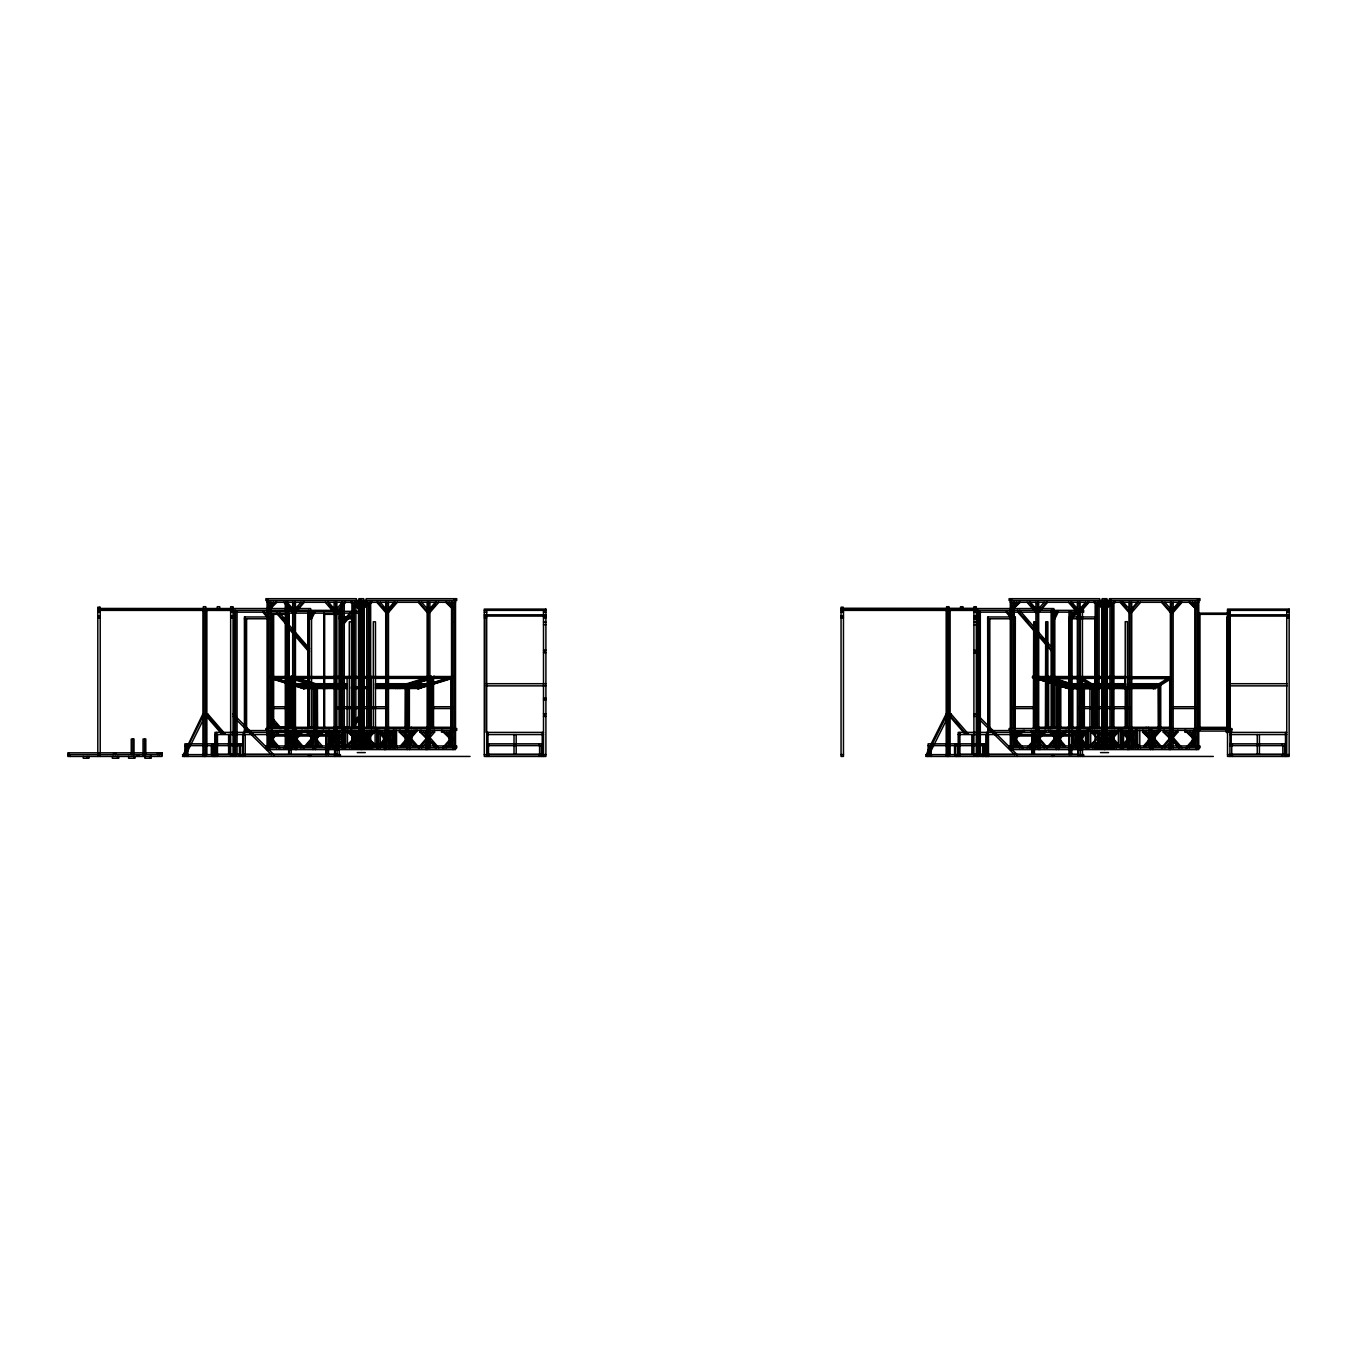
<?xml version="1.0" encoding="UTF-8"?>
<svg xmlns="http://www.w3.org/2000/svg" width="1357" height="1357" viewBox="0 0 1357 1357"><rect width="100%" height="100%" fill="white"/><g stroke="black" fill="none" stroke-linecap="round" stroke-linejoin="round"><path stroke-width="1.5" d="M271.637 678.568L271.637 728.539M843.223 608.445L843.223 607.19L841.052 607.19L841.052 610.26L976.311 610.311L976.311 606.715L973.902 606.715L973.902 608.513M975.7 610.328L975.7 608.513M1033.389 728.539L1033.695 621.811L1035.849 621.811L1035.849 676.855M1034.475 727.284L1034.492 677.906L1035.561 678.059L1035.578 727.284M1034.475 728.539L1034.78 621.811M1045.416 728.539L1045.721 621.811L1047.875 621.811L1047.875 676.855M1046.79 676.855L1046.79 621.811M1056.475 727.42L1056.492 684.708L1077.594 684.912M1056.492 684.708L1057.561 685.2L1057.561 727.42L1058.036 683.707L1102.562 683.707L1102.376 684.912L1098.152 684.912M1080.359 612.16L1080.376 730.354M1092.453 727.284L1092.453 728.539L1092.453 685.556M1125.224 727.42L1125.241 678.398M1158.25 728.539L1158.064 684.352L1127.379 684.352M1160.116 728.539L1160.116 685.556L1127.379 685.556M1169.7 727.284L1169.7 678.466M1170.328 680.128L1170.328 727.284L1106.701 727.284M406.133 727.284L406.303 685.166L407.388 685.489L407.202 727.284M1125.224 685.556L1106.65 685.556L1106.837 683.707L1125.224 683.707M1106.65 685.556L1106.837 683.707M1125.224 678.364L1106.65 678.364L1106.837 676.515L1125.224 676.515M1106.65 678.364L1106.837 676.515M271.451 677.72L287.938 677.72L289.278 676.21L294.147 677.703M291.823 678.907L287.938 677.72L289.278 676.21M291.229 677.414L291.416 676.21L327.258 687.287L327.071 688.491L291.229 677.414L289.075 678.093M294.706 684.912L311.211 684.912L311.398 683.707L295.063 683.707M294.723 685.556L313.28 685.556L313.467 684.352M325.103 687.287L324.917 688.491L289.092 677.414M1089.739 683.707L1089.552 684.912L1081.292 684.912M1082.157 727.284L1082.157 688.559L1095.286 688.559L1095.523 687.287M1080.376 676.753L1097.626 687.422L1097.44 688.644L1095.557 688.644L1095.744 687.422L1080.223 677.822M1106.65 688.491L1106.837 686.642L1125.224 686.642L1125.038 688.491L1106.65 688.491L1106.65 677.72L1125.224 677.72M303.764 688.678L305.138 687.456L303.764 688.678L295.555 686.15M1070.147 687.456L1034.339 676.38L1034.051 677.601L1069.859 688.678L1070.147 687.456L1068.773 688.678L1032.982 677.601L1033.254 676.38L1034.763 676.515M1037.376 678.296L1037.647 677.075L1047.519 677.075L1047.231 678.296M1082.699 687.287L1047.858 676.515L1047.587 677.737L1065.008 683.114M1090.655 687.287L1068.519 687.287L1068.23 688.508L1032.304 677.414L1032.677 676.21L1038.648 678.042M1068.875 686.727L1068.587 687.948L1078.442 687.948M1069.316 688.508L1069.604 687.287L1069.231 688.491L1077.254 688.491M271.163 678.602L271.824 677.143L288.159 677.143M301.067 687.863L301.441 686.642M303.137 688.491L303.51 687.287M303.595 688.644L303.968 687.422L300.067 686.235M1033.305 677.72L1033.678 676.515M1035.187 677.957L1035.561 676.753M1047.485 677.72L1047.858 676.515M1049.555 678.364L1049.928 677.143L1102.562 677.143L1102.376 678.364L1055.899 678.364M1056.577 684.912L1056.95 683.707M1059.02 684.352L1058.647 728.539M1059.715 685.556L1060.088 684.352L1102.562 684.352L1102.376 685.556L1059.715 685.556L1059.664 730.354M1066.076 687.863L1066.449 686.642M1068.519 687.287L1068.146 688.491L1078.561 688.559M1070.758 684.912L1071.131 683.707M470.065 756.443L182.5 756.443L202.939 713.833L205.026 713.833M183.823 754.628L202.939 716.377L205.026 716.377M186.808 752.813L204.11 718.192M309.464 616.417L311.584 612.16M312.873 612.16L309.464 618.962L311.55 618.962L314.943 612.16M313.671 612.16L311.55 616.417L311.55 727.403M1213.311 756.443L925.745 756.443L928.561 749.064M931.343 743.5L946.185 713.833M927.052 754.628L946.185 716.377M930.054 752.813L946.44 720.024M1052.71 616.417L1054.83 612.16L1054.796 727.403M1056.102 612.16L1052.71 618.962L1054.796 618.962L1058.189 612.16M1054.796 616.417L1056.916 612.16M269.822 606.562L273.503 602.304M271.027 606.562L273.486 603.729M275.725 602.304L269.822 609.106L276.93 602.304M294.248 610.005L300.932 602.304M295.453 610.005L298.133 606.918M303.137 602.304L294.248 612.55L295.453 612.55L304.341 602.304M335.671 610.005L342.337 602.304M344.542 602.304L335.671 612.55L336.875 612.55L345.747 602.304M344.407 619.284L349.75 613.127M344.271 620.827L350.954 613.127M344.339 621.913L349.411 616.061M344.271 623.372L351.887 614.585M366.543 602.304L362.862 606.562L367.747 602.304M364.032 607.749L367.577 603.661M369.952 602.304L362.862 609.106M272.231 736.41L275.912 732.152M278.117 732.152L272.231 738.954L279.321 732.152M387.288 610.005L393.954 602.304M388.492 610.005L395.158 602.304M394.887 603.763L387.288 612.55L388.492 612.55L397.364 602.304M283.817 747.775L292.688 737.529M286.293 746.316L293.892 737.529L286.853 737.529M295.453 736.41L299.134 732.152M286.022 747.775L292.688 740.091M296.657 736.41L299.117 733.577M287.226 747.775L293.892 740.091M295.453 738.954L301.356 732.152L301.356 730.354M296.657 738.954L302.543 732.152L302.543 730.354M304.918 745.977L310.804 739.175L313.213 739.175L307.327 745.977M306.122 745.977L312.008 739.175M316.334 734.595L318.793 731.762M316.164 736.41L319.845 732.152M308.327 745.977L310.787 743.144M317.368 736.41L319.828 733.577M309.532 745.977L313.213 741.736L312.008 741.736M323.254 730.354L323.254 732.152L316.164 738.954L322.05 732.152L322.05 730.354M430.033 608.462L435.36 602.304M429.898 610.005L436.564 602.304M431.238 609.632L435.037 605.239M429.898 612.55L438.769 602.304M325.222 747.775L334.11 737.529M327.699 746.316L331.498 741.923M336.875 736.41L340.556 732.152M327.444 747.775L334.11 740.091M328.648 747.775L333.975 741.617M354.72 720.889L358.536 716.496M354.669 722.348L358.469 717.955M354.533 723.654L357.196 720.584M354.398 725.198L358.401 720.584M346.018 745.977L353.125 739.175L347.222 745.977M348.427 745.977L353.142 740.532M350.632 745.977L353.091 743.144M349.648 747.775L358.536 737.529M352.125 746.316L355.924 741.923M351.87 747.775L358.536 740.091M353.074 747.775L358.401 741.617M362.862 736.41L366.543 732.152M364.066 736.41L367.747 732.152M364.032 737.597L366.39 734.866M364.066 738.954L369.952 732.152M369.494 733.187L371.954 730.354M369.443 735.782L374.159 730.354M375.363 730.354L369.477 737.156L376.567 730.354M387.305 734.985L389.764 732.152M376.839 747.775L385.727 737.529L386.932 737.529L378.043 747.775M387.288 736.41L390.969 732.152M387.254 737.597L390.799 733.509M381.724 744.705L385.727 740.091M387.288 738.954L393.174 732.152L393.174 730.354M380.248 747.775L386.932 740.091M408.016 734.985L410.476 732.152M407.982 736.41L411.68 732.152M400.366 745.977L406.252 739.175M409.152 736.24L412.681 732.152M401.57 745.977L406.286 740.532M415.276 730.354L409.373 737.156L411.782 737.156L417.668 730.354M407.982 738.954L413.885 732.152L413.885 730.354M402.571 745.977L406.252 741.736M410.577 737.156L416.463 730.354M403.775 745.977L406.235 743.144M418.261 747.775L427.133 737.529L428.337 737.529L419.466 747.775M429.932 734.985L432.374 732.152M429.881 737.597L434.579 732.152L434.579 730.354M421.671 747.775L428.337 740.091M442.687 747.775L451.559 737.529L452.763 737.529L443.892 747.775M446.097 747.775L452.763 740.091M1013.068 606.562L1016.749 602.304M1014.273 606.562L1016.732 603.729M1018.971 602.304L1013.068 609.106L1020.159 602.304M1037.494 610.005L1044.161 602.304M1046.383 602.304L1037.494 612.55L1038.699 612.55L1047.57 602.304M1071.809 614.992L1074.269 612.16M1071.776 616.417L1075.456 612.16M1072.929 616.248L1076.474 612.16M1078.917 610.005L1085.583 602.304M1071.776 618.962L1077.679 612.16M1080.121 610.005L1085.447 603.848M1087.788 602.304L1078.917 612.55L1080.121 612.55L1088.993 602.304M1106.108 606.562L1109.789 602.304M1107.312 606.562L1110.993 602.304M1113.198 602.304L1106.108 609.106M1015.477 736.41L1019.158 732.152M1021.363 732.152L1015.477 738.954L1022.567 732.152M1130.534 610.005L1137.2 602.304M1131.738 610.005L1138.404 602.304M1133.061 609.632L1130.534 612.55L1131.738 612.55L1140.609 602.304M1027.062 747.775L1035.934 737.529M1029.539 746.316L1035.866 738.988M1042.38 732.152L1038.699 736.41L1039.903 736.41M1029.268 747.775L1035.934 740.091M1030.472 747.775L1035.798 741.617M1045.789 730.354L1045.789 732.152L1038.699 738.954L1044.585 732.152L1044.585 730.354M1048.164 745.977L1054.05 739.175L1056.458 739.175L1050.572 745.977M1049.368 745.977L1055.254 739.175M1059.41 736.41L1063.091 732.152M1060.614 736.41L1063.057 733.577M1052.778 745.977L1056.458 741.736L1055.254 741.736M1173.279 608.462L1178.605 602.304M1066.5 730.354L1066.5 732.152L1059.41 738.954L1065.296 732.152L1065.296 730.354M1173.143 610.005L1179.81 602.304M1173.211 611.091L1180.811 602.304M1173.143 612.55L1182.015 602.304M1068.468 747.775L1077.356 737.529L1078.561 737.529L1074.744 741.923M1080.121 736.41L1083.802 732.152M1070.69 747.775L1077.356 740.091M1081.308 736.41L1083.768 733.577M1071.877 747.775L1078.561 740.091M1080.121 738.954L1086.007 732.152L1086.007 730.354M1081.308 738.954L1087.211 732.152L1087.211 730.354M1089.264 745.977L1096.371 739.175L1090.468 745.977M1091.673 745.977L1095.201 741.906M1093.878 745.977L1096.337 743.144M1092.894 747.775L1101.782 737.529L1102.97 737.529L1099.17 741.923M1095.099 747.775L1101.782 740.091M1096.303 747.775L1102.97 740.091M1106.108 736.41L1109.789 732.152M1107.312 736.41L1110.993 732.152M1107.312 738.954L1113.198 732.152M1111.519 734.595L1113.978 731.762M1117.405 730.354L1111.519 737.156L1113.927 737.156L1119.813 730.354M1112.723 737.156L1118.609 730.354M1130.551 734.985L1133.01 732.152M1120.085 747.775L1128.973 737.529L1130.16 737.529L1121.289 747.775M1130.534 736.41L1134.215 732.152M1122.29 747.775L1124.97 744.705M1130.534 738.954L1136.42 732.152L1136.42 730.354M1130.16 740.091L1123.494 747.775L1123.579 732.152M1153.704 732.152L1150.024 736.41L1154.909 732.152M1143.612 745.977L1148.327 740.532M1154.739 733.509L1150.024 738.954L1151.228 738.954L1158.505 730.354M1144.816 745.977L1148.344 741.906M1145.817 745.977L1148.276 743.144M1153.823 737.156L1159.709 730.354M1160.913 730.354L1155.028 737.156L1152.619 737.156M1161.507 747.775L1170.379 737.529L1171.583 737.529L1162.712 747.775M1173.16 734.985L1175.62 732.152M1173.093 736.24L1176.621 732.152M1173.127 737.597L1177.825 732.152L1177.825 730.354M1164.917 747.775L1171.583 740.091M1185.933 747.775L1194.805 737.529L1196.009 737.529L1187.138 747.775M1189.343 747.775L1196.009 740.091M1170.497 679.128L1155.146 688.644L1153.263 688.644L1153.077 687.422L1170.328 676.753L1125.224 676.719M1153.263 688.644L1170.48 677.822M290.161 678.432L292.315 677.737L292.315 728.539M314.315 685.896L315.401 685.556L315.401 728.539M453.221 677.72L434.647 677.72L434.461 676.515L432.391 677.143L450.778 677.143L451.152 678.364L432.578 678.364L431.187 676.21L395.345 687.287L395.532 688.491L434.461 676.515L452.848 676.515M405.217 684.895L423.367 679.28M375.482 687.287L399.62 687.287L399.806 688.491L434.647 677.72L397.669 688.491L397.414 686.642L375.482 686.642M428.761 685.607L417.735 688.678L417.464 687.456L427.404 684.386L415.242 684.352M431.373 683.148L453.255 676.38M422.519 686.235L417.464 687.456M432.035 683.283L445.452 679.128M448.37 678.229L453.119 676.753M417.735 688.678L427.692 685.607M431.662 684.369L453.543 677.601M432.747 684.369L451.118 678.704M409.119 684.352L409.305 685.556L427.879 684.912M432.578 678.364L434.647 677.72M291.416 676.21L290.093 677.72L290.144 728.539M355.144 601.219L359.469 601.219M363.116 601.219L367.442 601.219M1098.407 601.219L1102.732 601.219M1106.362 601.219L1110.688 601.219M267.058 602.304L455.528 602.304M1010.303 602.304L1198.774 602.304M353.176 603.034L351.09 603.034L351.09 601.219M451.559 606.562L452.763 606.562L449.082 602.304M841.052 608.445L976.311 608.513M1032.881 608.564L841.289 608.564L841.289 610.362M1037.07 608.564L1053.846 608.564L1053.897 612.16M1102.97 609.106L1095.879 602.304M291.721 610.362L97.806 610.362L97.806 756.443M295.928 610.362L334.11 610.362M484.296 610.362L545.904 610.362M1035.391 610.362L841.052 610.362L841.052 756.443L843.46 756.443L843.46 610.362M1039.174 610.362L1077.356 610.362M1227.525 610.362L1289.15 610.362M269.822 611.328L292.145 611.328M296.369 611.328L333.194 611.328M336.502 611.328L359.741 611.328M97.806 612.16L100.214 612.16M230.656 612.16L233.065 612.16M234.303 612.16L266.973 612.16M484.296 612.16L486.688 612.16M543.495 612.16L545.904 612.16M841.052 612.16L843.46 612.16M973.902 612.16L976.311 612.16M977.549 612.16L1083.649 612.16L1083.649 610.362L1082.445 610.362L1082.445 687.592M1227.525 612.16L1229.934 612.16M1286.741 612.16L1289.15 612.16M269.822 613.127L351.293 613.127M354.313 613.127L359.741 613.127M1198.706 613.127L1230.036 613.127L1230.036 728.539M271.485 614.331L285.174 614.331M287.141 614.331L288.702 614.331M324.035 614.331L341.252 614.331M1198.774 614.331L1230.036 614.331M484.296 614.806L545.904 614.806M1227.525 614.806L1289.15 614.806M97.806 616.078L100.214 616.078M230.656 616.078L233.065 616.078M484.296 616.078L545.904 616.078M841.052 616.078L843.46 616.078M973.902 616.078L976.311 616.078M1227.525 616.078L1289.15 616.078M973.902 616.417L976.311 616.417M272.095 616.977L244.413 616.977L244.447 734.561M339.25 616.977L351.751 616.977M1096.473 616.977L1069.401 616.977L1069.401 732.39M1227.525 617.571L1229.934 617.571M97.806 617.876L100.214 617.876M230.656 617.876L233.065 617.876M484.296 617.876L486.688 617.876M543.495 617.876L545.904 617.876M841.052 617.876L843.46 617.876M973.902 617.876L976.311 617.876M1227.525 617.876L1229.934 617.876M1286.741 617.876L1289.15 617.876M244.413 618.775L272.095 618.775M339.25 618.775L352.26 618.775M987.659 618.775L1015.341 618.775M1069.401 618.775L1096.473 618.775M1226.932 618.809L1228.136 618.809M973.902 618.962L976.311 618.962M452.831 621.811L451.745 621.811L451.745 676.855L452.831 676.855M543.495 622.117L545.904 622.117M973.902 622.117L976.311 622.117M1227.525 622.117L1229.934 622.117M543.495 624.678L545.904 624.678M973.902 624.678L976.311 624.678M1227.525 624.678L1229.934 624.678M543.495 650.156L545.904 650.156L543.495 652.717L545.904 652.717M973.902 650.427L976.311 650.427L973.902 652.971L976.311 652.971M1227.525 655.838L1229.934 655.838L1227.525 658.382L1229.934 658.382M269.755 676.515L288.125 676.515M359.317 676.515L292.417 676.515L292.23 677.72L359.317 677.737M363.269 676.515L428.083 676.515M1037.817 676.515L1102.562 676.515M1037.596 676.753L1078.493 676.753M294.486 677.143L347.104 677.143M351.446 677.075L359.317 677.075M363.269 677.075L371.156 677.075M375.482 677.143L428.117 677.143M1106.837 677.143L1125.224 677.143M1077.441 677.397L1037.63 677.397L1037.257 678.602L1077.237 678.602M1127.379 677.397L1169.293 677.397M363.269 677.737L428.252 677.72M1032.982 677.601L1034.475 677.737M1037.528 677.737L1102.376 677.72L1102.562 676.21L1102.562 687.287L1098.593 687.287M1037.24 677.957L1078.306 677.957M1127.379 677.957L1168.462 677.957M351.446 678.296L359.317 678.296M363.269 678.296L371.156 678.296M1043.279 678.296L1048.673 678.076L1048.673 728.539M271.451 678.364L290.025 678.364L287.938 677.72M294.299 678.364L347.104 678.364M375.482 678.364L428.303 678.364M1127.379 678.602L1169.48 678.602M347.104 683.707L315.689 683.707L315.502 684.912L347.104 684.912M375.482 683.707L406.913 683.707L407.1 684.912L375.482 684.912M411.188 683.707L427.523 683.707M486.349 683.707L545.904 683.707M1127.379 683.707L1159.099 683.707L1159.285 684.912M1229.578 683.707L1287.098 683.707M305.308 684.352L295.097 684.352L305.138 687.456M347.104 684.352L317.742 684.352L317.555 685.556L347.104 685.556M375.482 684.352L404.844 684.352L405.031 685.556L375.482 685.556M1106.837 684.352L1125.224 684.352M1106.65 684.912L1125.224 684.912M1127.379 684.912L1155.299 684.912M409.305 685.556L427.879 685.556M486.349 685.862L545.904 685.862M1229.578 685.862L1287.098 685.862M318.861 686.642L302.526 686.642L302.34 687.863L320.71 687.863M347.104 686.642L325.188 686.642L325.002 687.863L347.104 687.863M351.446 686.727L359.317 686.727M363.269 686.727L371.156 686.727M401.689 686.642L405.777 686.642M409.865 686.642L420.076 686.642L420.263 687.863L410.051 687.863M1098.576 686.642L1102.562 686.642L1102.376 688.491L1098.373 688.491M1127.379 686.642L1154.332 686.642L1154.519 687.863L1127.379 687.863M314.807 687.287L304.596 687.287L304.409 688.491L347.104 688.491M347.104 687.287L322.966 687.287L322.779 688.491L295.69 680.111M351.446 687.287L359.317 687.287M363.269 687.287L371.156 687.287M409.831 687.287L418.007 687.287L418.193 688.491L410.018 688.491M1106.837 687.287L1125.224 687.287M1127.379 687.287L1153.314 687.287L1153.501 688.491L1127.379 688.491M1095.744 687.422L1097.626 687.422M1125.224 687.456L1127.379 687.456M1153.077 687.422L1154.96 687.422L1155.146 688.644M375.482 687.863L397.601 687.863M401.876 687.863L405.964 687.863M1077.594 687.863L1067.162 687.863L1067.535 686.642L1094.488 686.642L1094.302 687.863L1081.766 687.863M1098.356 687.863L1102.376 687.863M1106.65 687.863L1125.038 688.491M351.446 687.948L359.317 687.948M363.269 687.948L371.156 687.948M375.482 688.491L405.93 688.491M1081.275 688.491L1095.336 688.491M351.446 688.559L359.317 688.559M363.269 688.559L371.156 688.508M1127.379 688.678L1125.224 688.678L1125.224 621.676L1127.379 621.676L1127.396 727.42M543.495 698.126L545.904 698.126M543.495 699.924L545.904 699.924M269.822 706.743L293.892 706.743M335.671 706.743L359.741 706.743M362.862 706.743L386.932 706.743M428.693 706.743L452.763 706.743M1013.068 706.743L1035.934 706.743M1078.917 706.743L1102.97 706.743M1106.108 706.743L1130.16 706.743M1173.143 706.743L1196.009 706.743M269.822 708.541L293.892 708.541M335.671 708.541L359.741 708.541M362.862 708.541L386.932 708.541M428.693 708.541L452.763 708.541M1013.068 708.541L1035.934 708.541M1078.917 708.541L1102.97 708.541M1106.108 708.541L1130.16 708.541M1173.143 708.541L1196.009 708.541M225.33 734.239L207.655 713.833L206.451 713.833L206.451 716.377L221.649 733.916M545.904 713.833L543.495 713.833L545.904 716.377L543.495 716.377M964.878 733.916L949.696 716.377L949.696 713.833L950.901 713.833L968.576 734.239M973.902 713.833L976.311 713.833L1017.105 754.628L1017.19 756.443M1229.934 713.782L1227.525 713.782L1229.934 716.343L1227.525 716.343M206.451 716.377L207.655 716.377L222.836 733.916M949.696 716.377L950.901 716.377L966.082 733.916M973.902 716.377L976.311 716.377L1014.561 754.628M269.822 726.741L286.497 726.741M343.067 726.741L348.868 726.741M353.94 726.741L359.741 726.741M271.485 727.335L359.317 727.284M363.269 727.284L451.101 727.284M1033.389 727.284L1095.286 727.284M1098.152 727.284L1102.376 727.284M1198.774 727.335L1230.036 727.335M295.47 728.539L456.732 728.539L456.732 730.354L244.413 730.592M1078.493 728.539L1009.099 728.539L1009.099 730.354M1080.376 728.539L1231.834 728.539L1231.834 731.067L1198.774 731.067M1198.774 729.269L1231.834 729.269M987.659 730.592L1170.209 730.354L1170.124 728.539M1172.194 730.354L1199.978 730.354L1199.978 728.539M1226.932 730.609L1228.136 730.609M279.881 731.067L286.191 731.067M301.525 731.067L308.226 731.067M321.473 731.067L330.684 731.067M302.543 732.152L288.006 732.152L293.892 738.954M323.254 732.152L308.718 732.152L308.718 730.354M329.412 730.354L329.412 732.152L345.017 732.152M359.554 732.152L350.886 732.152L350.886 730.354M362.506 732.152L371.716 732.152L371.716 730.354M377.568 732.152L393.174 732.152M399.331 730.354L399.331 732.152L413.885 732.152M420.042 730.354L420.042 732.152L434.579 732.152M453.119 732.152L441.5 732.152L441.5 730.354M1012.712 732.152L1024.331 732.152L1024.331 730.354M1031.252 730.354L1031.252 732.152L1045.789 732.152M1051.963 730.354L1051.963 732.152L1066.5 732.152M1072.658 730.354L1072.658 732.152L1088.263 732.152M1103.343 732.152L1094.132 732.152L1094.132 730.354M1106.04 732.152L1114.945 732.152L1114.945 730.354M1120.814 732.152L1136.42 732.152M1142.577 730.354L1142.577 732.152L1157.131 732.152L1157.131 730.354M1163.288 730.354L1163.288 732.152L1177.825 732.152M267.923 732.39L214.949 732.39L214.949 744.501M277.744 732.39L290.245 732.39M296.488 732.39L308.972 732.39M321.456 732.39L332.397 732.39M343.423 732.39L349.665 732.39M486.688 732.39L543.495 732.39M1033.474 732.39L958.195 732.39L958.195 744.501M1039.716 732.39L1051.573 732.39M1064.702 732.39L1075.1 732.39M1229.934 732.39L1286.741 732.39M214.949 734.561L268.788 734.561M277.744 734.561L290.245 734.561M296.488 734.561L308.972 734.561M321.456 734.561L331.854 734.561M486.688 734.561L543.495 734.561M958.195 734.561L1033.474 734.561M1039.716 734.561L1050.131 734.561M1064.702 734.561L1075.1 734.561M1229.934 734.561L1286.741 734.561M275.471 734.765L291.908 734.765M296.03 734.765L310.414 734.765M320.693 734.765L326.85 734.765M1016.647 734.765L1035.154 734.765M1038.19 734.765L1051.607 734.765M1063.939 734.765L1070.096 734.765M274.385 736.02L292.891 736.02M296.996 736.02L310.414 736.02M318.641 736.02L326.85 736.02M1017.631 736.02L1036.12 736.02M1041.328 736.02L1054.626 736.02M1061.869 736.02L1070.096 736.02M405.234 736.41L406.421 736.41L402.741 732.152M1192.396 736.41L1193.6 736.41L1189.919 732.152M313.213 737.156L310.804 737.156L304.918 730.354M337.622 737.529L342.71 737.529M286.853 739.328L291.942 739.328M337.622 739.328L342.71 739.328M1153.823 741.736L1152.619 741.736L1156.3 745.977M486.688 743.823L541.392 743.823L541.392 756.443M1229.934 743.823L1284.638 743.823L1284.638 756.443M357.264 744.772L359.283 744.772M363.303 744.772L365.321 744.772M1100.51 744.772L1102.529 744.772M1106.549 744.772L1108.567 744.772M184.874 745.621L242.411 745.621M486.688 745.621L541.392 745.621M928.12 745.621L985.657 745.621M1229.934 745.621L1284.638 745.621M333.754 745.977L265.87 745.977L265.87 747.775L456.732 747.775L456.732 745.977L337.537 745.977M1130.381 745.977L1199.978 745.977L1199.978 747.775L1009.099 747.775L1009.099 745.977L1127.921 745.977L1127.904 738.072M351.853 748.504L370.732 748.504M1095.099 748.504L1113.978 748.504M357.264 752.592L365.321 752.592M1100.51 752.592L1108.567 752.592M215.576 754.271L239.646 754.271M244.599 754.271L336.485 754.271M487.96 754.271L542.24 754.271M958.822 754.271L987.065 754.271M987.845 754.271L1078.493 754.271M1231.206 754.271L1285.486 754.271M67.85 754.628L162.077 754.628M182.5 754.628L340.403 754.628L340.403 756.443M484.296 754.628L541.392 754.628M543.495 754.628L545.904 754.628M841.052 754.628L843.46 754.628M925.745 754.628L1083.649 754.628L1083.649 756.443M1227.525 754.628L1284.638 754.628M1286.741 754.628L1289.15 754.628M1057.561 685.2L1058.647 685.37L1058.647 727.42M434.461 676.515L433.324 676.21L433.511 677.414M433.528 728.539L433.528 678.093L431.187 676.21M432.425 678.432L430.271 677.737L430.271 728.539M429.185 678.076L430.271 678.415M1050.657 677.703L1046.79 676.515L1046.501 677.737L1064.058 683.165M1054.525 678.907L1077.746 686.099M1045.704 676.515L1078.611 686.693M1067.789 684.318L1073.591 686.116M1045.416 677.737L1078.594 687.999M1043.584 678.907L1070.673 687.287M1041.413 678.907L1061.106 684.997M1064.533 686.065L1069.062 687.456M1039.462 678.941L1057.018 684.369M1062.87 686.184L1070.673 688.593M299.948 679.501L317.368 684.895M295.877 678.907L301.678 680.705M309.43 683.097L315.231 684.895M311.211 684.912L313.28 685.556M271.315 676.99L289.228 682.537M270.247 676.99L274.216 678.229M277.133 679.128L290.551 683.283M271.044 678.212L288.939 683.758M294.91 685.607L304.85 688.678M269.958 678.212L289.838 684.369M406.286 685.828L405.217 685.506L405.031 728.539M1057.561 684.878L1058.647 685.37M1034.492 677.906L1035.578 678.398M1080.376 678.076L1097.44 688.644M1080.206 679.128L1095.557 688.644M233.065 713.833L273.877 754.628L273.944 756.443M233.065 716.377L271.315 754.628M1192.328 602.304L1196.009 606.562M1192.345 603.729L1194.805 606.562M1190.123 602.304L1196.009 609.106L1188.919 602.304M1164.917 602.304L1171.583 610.005M1162.712 602.304L1171.583 612.55L1170.379 612.55L1161.507 602.304M1123.494 602.304L1130.16 610.005M1122.29 602.304L1126.293 606.918M1121.289 602.304L1130.16 612.55L1128.973 612.55L1120.085 602.304M1099.289 602.304L1102.97 606.562M1098.101 602.304L1101.782 606.562M1187.714 732.152L1193.6 738.954L1186.51 732.152M1071.877 602.304L1078.561 610.005M1070.69 602.304L1077.356 610.005M1070.944 603.763L1078.561 612.55L1077.356 612.55L1068.468 602.304M1173.143 737.529L1182.015 747.775M1173.211 738.988L1179.555 746.316M1166.698 732.152L1170.379 736.41M1173.143 740.091L1179.81 747.775M1173.279 741.617L1178.605 747.775M1163.288 732.152L1170.379 738.954L1164.493 732.152L1164.493 730.354M1160.913 745.977L1155.028 739.175L1152.619 739.175L1158.505 745.977M1153.823 739.175L1159.709 745.977M1145.986 732.152L1149.667 736.41M1146.02 733.577L1148.463 736.41M1030.472 602.304L1035.798 608.462M1142.577 732.152L1149.667 738.954L1143.781 732.152L1143.781 730.354M1029.268 602.304L1035.934 610.005M1030.794 605.239L1035.866 611.091M1027.062 602.304L1035.934 612.55M1140.609 747.775L1131.738 737.529L1130.534 737.529L1133.061 740.464M1135.605 743.382L1138.133 746.316M1019.65 610.362L1034.848 627.901M1037.596 631.09L1052.795 648.612M1125.292 732.152L1128.973 736.41M1131.738 740.091L1138.404 747.775M1023.975 616.74L1028.114 621.523M1041.922 637.451L1044.686 640.64M1125.309 733.577L1127.769 736.41M1130.534 740.091L1137.2 747.775M1017.445 610.362L1035.12 630.768M1037.834 633.906L1052.795 651.173L1051.59 651.173L1037.986 635.466M1128.973 738.954L1123.07 732.152L1123.07 730.354M1017.597 611.922L1035.272 632.328M1127.769 738.954L1121.866 732.152L1121.866 730.354M1009.472 612.16L1011.932 614.992M1007.267 612.16L1011.983 617.605M1006.063 612.16L1011.949 618.962M1119.813 745.977L1113.927 739.175L1111.519 739.175L1117.405 745.977M1112.723 739.175L1118.609 745.977M1113.944 743.144L1116.404 745.977M1111.519 741.736L1115.2 745.977M1116.183 747.775L1107.312 737.529L1106.108 737.529L1108.635 740.464M1111.179 743.382L1113.707 746.316M1107.312 740.091L1113.978 747.775M1099.289 732.152L1102.97 736.41M1106.108 740.091L1112.774 747.775M1098.101 732.152L1101.782 736.41M1095.879 732.152L1101.782 738.954M1091.673 730.354L1095.201 734.425M1090.468 730.354L1096.371 737.156L1089.264 730.354M1076.067 732.152L1078.527 734.985M1088.993 747.775L1080.121 737.529L1078.917 737.529L1087.788 747.775M1074.863 732.152L1078.561 736.41M1080.121 740.091L1086.787 747.775M1072.658 732.152L1078.561 738.954M1078.917 740.091L1085.583 747.775L1085.498 732.152M1055.373 732.152L1059.054 736.41L1054.168 732.152M1060.767 740.532L1065.466 745.977M1054.338 733.509L1059.054 738.954L1051.963 732.152M1050.572 730.354L1056.458 737.156L1054.05 737.156L1048.164 730.354M1060.733 741.906L1064.278 745.977M1060.801 743.144L1063.26 745.977M1049.368 730.354L1055.254 737.156M1047.57 747.775L1038.699 737.529L1037.494 737.529L1046.383 747.775M1033.457 732.152L1035.917 734.985M1032.456 732.152L1035.985 736.24M1031.252 732.152L1035.968 737.597M1037.494 740.091L1044.161 747.775M1023.161 747.775L1014.273 737.529L1013.068 737.529L1021.957 747.775M1013.068 740.091L1019.735 747.775M956.498 721.67L959.212 724.808M446.877 602.304L452.763 609.106L445.673 602.304M421.671 602.304L428.337 610.005M419.466 602.304L428.337 612.55L427.133 612.55L418.261 602.304M380.248 602.304L386.932 610.005M383.047 606.918L385.727 610.005M378.043 602.304L386.932 612.55L385.727 612.55L376.839 602.304M356.06 602.304L358.502 605.137M354.856 602.304L358.536 606.562M352.65 602.304L358.536 609.106M446.674 732.152L450.354 736.41M446.707 733.577L449.15 736.41M444.468 732.152L450.354 738.954L443.264 732.152M328.648 602.304L333.975 608.462M327.444 602.304L334.11 610.005M328.971 605.239L332.77 609.632M325.222 602.304L334.11 612.55M429.898 737.529L438.769 747.775M432.493 741.923L436.309 746.316M423.452 732.152L427.133 736.41M429.898 740.091L436.564 747.775M430.033 741.617L435.36 747.775M420.042 732.152L427.133 738.954L421.247 732.152L421.247 730.354M417.668 745.977L411.782 739.175L409.373 739.175L415.276 745.977M410.577 739.175L416.463 745.977M403.792 731.762L406.252 734.595M409.373 741.736L413.054 745.977M287.226 602.304L293.892 610.005M399.331 732.152L406.421 738.954L400.536 732.152L400.536 730.354M286.022 602.304L292.688 610.005M286.293 603.763L293.892 612.55L292.688 612.55L283.817 602.304M397.364 747.775L388.492 737.529L387.288 737.529L394.887 746.316M279.813 613.127L286.497 620.827L282.612 617.74M288.837 624.712L309.549 648.612L308.344 651.173L287.955 627.629M382.046 732.152L385.727 736.41M388.492 740.091L395.158 747.775M382.063 733.577L384.523 736.41M277.608 613.127L286.497 623.372L285.292 623.372L276.404 613.127M294.537 632.684L306.953 647.018M387.288 740.091L393.954 747.775M287.803 626.052L309.549 651.173M385.727 738.954L379.824 732.152L379.824 730.354M384.523 738.954L378.637 732.152L378.637 730.354L378.773 747.775M264.021 612.16L267.55 616.248M262.817 612.16L267.533 617.605M376.567 745.977L369.477 739.175L375.363 745.977M369.443 740.532L374.159 745.977M369.494 743.144L371.954 745.977M372.938 747.775L364.066 737.529L362.862 737.529L370.461 746.316M364.066 740.091L370.732 747.775M356.06 732.152L358.502 734.985M362.862 740.091L369.528 747.775M354.856 732.152L358.536 736.41M353.838 732.152L356.196 734.866M352.65 732.152L358.536 738.954M350.632 730.354L353.091 733.187M348.427 730.354L353.142 735.782M347.222 730.354L353.125 737.156L346.018 730.354M345.747 747.775L336.875 737.529L335.671 737.529L344.542 747.775M334.076 734.985L331.634 732.152L331.668 743.873M329.412 732.152L334.127 737.597M335.671 740.091L342.337 747.775M312.127 732.152L315.808 736.41M310.923 732.152L314.603 736.41M316.334 739.175L322.237 745.977M313.45 736.24L315.808 738.954L314.603 738.954L307.327 730.354M316.334 741.736L320.015 745.977M306.122 730.354L312.008 737.156M316.368 743.144L318.81 745.977M291.416 732.152L293.875 734.985M304.341 747.775L295.453 737.529L294.248 737.529L303.137 747.775M290.211 732.152L293.892 736.41M290.381 733.509L293.926 737.597M295.453 740.091L299.456 744.705M294.248 740.091L300.932 747.775M271.027 716.496L279.915 726.741M276.166 723.807L278.711 726.741M271.027 719.04L277.693 726.741M271.163 720.584L276.506 726.741M279.915 747.775L271.027 737.529L269.822 737.529L278.711 747.775M271.027 740.091L275.03 744.705M269.822 740.091L276.506 747.775M224.126 734.239L206.451 713.833L207.655 716.377L207.655 713.833M1076.067 612.16L1077.763 615.569M949.696 713.833L950.901 716.377L950.901 713.833M421.145 686.642L421.518 687.863M419.076 687.287L419.449 688.491M419.008 688.644L418.635 687.422L418.821 688.678M430.186 676.515L430.373 677.72M1059.546 685.828L1059.715 727.284M1057.374 685.166L1057.544 727.284M317.385 685.506L317.555 728.539M316.469 727.284L316.283 685.166L315.214 685.489L315.384 727.284M270.721 690.662L270.738 727.284M1286.741 610.362L1286.741 756.443M1285.486 732.39L1285.486 756.443M1282.84 745.621L1282.84 754.628M1282.229 743.823L1282.229 745.621M1282.229 754.628L1282.229 756.443M1259.415 734.561L1259.415 754.271M1257.261 734.561L1257.261 754.271M1232.343 743.823L1232.343 745.621M1232.343 754.628L1232.343 756.443M1231.732 745.621L1231.732 754.628M1231.206 732.39L1231.206 744.501M1229.934 610.362L1229.934 756.443M1228.764 614.331L1228.764 727.335M1226.932 732.424L1226.932 616.994L1228.136 616.994L1228.136 732.424L1226.27 732.424L1226.27 730.609M1199.978 614.331L1199.978 727.335M1199.351 745.977L1199.351 747.775M1198.774 598.691L1198.774 749.59L1010.303 749.59L1010.303 598.691M1197.569 598.691L1197.569 600.506M1197.569 602.304L1197.569 747.775M1196.365 747.775L1196.365 749.59M1196.009 602.304L1196.009 728.539M1196.009 730.354L1196.009 745.977M1195.161 745.977L1195.161 732.152L1184.746 732.152L1184.746 730.354M1194.805 602.304L1194.805 728.539M1194.805 730.354L1194.805 745.977M1193.956 728.539L1193.956 730.354M1193.6 732.152L1193.6 745.977M1192.396 732.152L1192.396 745.977M1185.95 730.354L1185.95 732.152M1173.143 602.304L1173.143 747.775M1171.583 602.304L1171.583 747.775M1170.379 602.304L1170.379 749.59M1169.242 727.284L1169.242 728.539M1169.174 732.152L1169.174 739.904M1169.174 743.772L1169.174 749.59M1160.744 727.284L1160.744 685.166L1158.878 685.166L1158.878 727.284M1159.319 727.284L1159.319 728.539M1155.028 736.105L1155.028 745.977M1153.823 736.105L1153.823 745.977M1152.992 745.977L1152.839 749.59M1152.619 732.152L1152.619 745.977M1151.499 728.539L1151.499 730.354M1151.228 732.152L1151.228 745.977M1151.058 738.072L1150.906 747.775M1150.448 747.775L1150.448 749.59M1149.413 728.539L1149.413 730.354M1149.667 732.152L1149.667 745.977M1148.31 727.284L1148.31 728.539M1148.463 732.152L1148.463 745.977M1146.139 727.284L1146.139 728.539M1139.795 730.354L1139.795 745.977M1137.709 730.354L1137.709 745.977M1136.81 730.354L1136.81 744.026M1135.368 730.354L1135.368 747.775M1135.215 730.354L1135.215 732.152M1133.807 734.103L1133.807 747.775M1132.603 734.103L1132.603 747.775M1131.738 602.304L1131.738 747.775M1130.16 602.304L1130.16 747.775M1128.973 602.304L1128.973 749.59M1128.702 728.539L1128.702 730.354M1128.464 727.284L1128.464 728.539M1127.769 732.152L1127.769 749.59M1126.717 732.152L1126.717 745.977M1126.31 687.473L1126.31 728.539M1125.224 727.284L1125.224 728.539M1124.139 727.284L1124.139 728.539M1122.018 730.354L1122.018 747.775M1120.814 730.354L1120.814 747.775M1120.17 730.354L1120.17 745.977M1118.372 730.354L1118.372 745.977M1114.742 601.219L1114.742 603.034L1111.519 603.034L1111.519 728.539M1113.91 603.034L1113.91 728.539M1113.927 734.595L1113.927 745.977M1113.402 732.305L1113.402 745.977M1112.706 603.034L1112.706 728.539M1112.723 736.614L1112.723 745.977M1112.503 732.305L1112.503 745.977M1111.315 734.256L1111.315 745.977M1110.637 598.691L1110.637 600.506M1110.416 734.256L1110.416 745.977M1110.247 745.977L1110.247 747.775M1109.941 605.12L1109.941 728.539M1109.958 736.614L1109.958 745.977M1109.398 601.219L1109.432 598.691L1199.978 598.691L1199.978 600.506L1009.099 600.506L1009.099 598.691L1099.645 598.691L1099.679 601.219M1109.042 745.977L1109.093 747.775M1108.601 601.219L1108.601 603.034M1107.838 745.977L1107.838 747.775M1107.312 602.304L1107.312 728.539M1107.312 730.354L1107.312 745.977M1107.024 745.977L1107.024 747.775L1106.939 740.871M1106.973 601.219L1106.939 598.691L1102.138 598.691L1102.121 601.219M1106.939 603.034L1106.939 730.354M1106.939 731.762L1106.939 735.443M1105.734 602.304L1105.734 728.539M1105.734 730.354L1105.734 745.977M1104.547 598.691L1104.547 749.59M1103.343 602.304L1103.343 728.539M1103.343 730.354L1103.343 745.977M1102.376 677.414L1102.376 728.539M1102.138 603.034L1102.138 730.354M1102.138 731.762L1102.138 735.443M1102.138 740.871L1102.071 747.775M1101.782 602.304L1101.782 728.539M1101.782 730.354L1101.782 745.977M1101.239 745.977L1101.239 747.775M1100.493 601.219L1100.493 603.034M1099.984 745.977L1099.984 747.775M1099.136 605.12L1099.136 728.539M1099.119 736.614L1099.119 745.977M1098.831 747.775L1098.661 734.256M1097.762 734.256L1097.762 745.977M1097.576 728.539L1097.576 603.034L1094.336 603.034L1094.336 601.219M1096.371 603.034L1096.371 728.539M1095.676 732.305L1095.676 745.977M1095.506 618.775L1095.506 684.182M1095.167 603.034L1095.286 728.539M1095.167 736.614L1095.167 740.362M1094.912 618.775L1094.912 684.182M1094.2 687.287L1094.2 728.539M1093.097 688.559L1093.097 727.284M1091.825 727.284L1091.825 685.166L1089.942 685.166L1089.942 727.284M1090.706 730.354L1090.706 745.977M1089.501 727.284L1089.501 728.539M1088.908 730.354L1088.908 745.977M1088.263 730.354L1088.263 747.775M1087.059 730.354L1087.059 747.775M1084.345 687.287L1084.345 728.539M1083.259 687.287L1083.259 728.539M1082.445 735.782L1082.445 756.443M1082.377 732.152L1082.377 745.977M1081.308 732.152L1081.308 749.59M1081.003 678.466L1081.003 727.284M1081.173 738.072L1081.173 745.977M1080.359 748.352L1080.359 756.443M1080.121 602.304L1080.121 749.59M1078.917 602.304L1078.917 747.775M1078.493 748.487L1078.493 756.443M1077.848 742.516L1077.848 756.443M1077.356 602.304L1077.356 747.775M1076.474 734.103L1076.474 747.775M1075.287 734.103L1075.287 747.775M1073.709 732.152L1073.709 747.775M1072.827 687.626L1072.827 728.539M1072.556 687.287L1072.556 688.559M1072.267 732.305L1072.267 742.075M1071.776 612.16L1071.742 728.539M1071.776 731.593L1071.776 742.058M1071.776 748.352L1071.776 754.628M1071.555 618.775L1071.555 684.182M1071.368 730.354L1071.368 745.977M1070.69 688.559L1070.69 727.284M1070.215 612.16L1070.215 685.489M1070.215 748.352L1070.215 754.628M1069.282 730.354L1069.282 745.977M1069.011 612.16L1069.011 754.628M1067.705 727.284L1067.705 728.539M1060.801 685.539L1060.801 727.284M1060.614 732.152L1060.614 745.977M1059.41 732.152L1059.41 745.977M1059.054 732.152L1059.054 745.977M1058.647 747.775L1058.647 749.59M1058.172 745.977L1058.172 747.775M1057.849 732.152L1058.019 745.977M1057.578 728.539L1057.578 730.354M1056.475 727.284L1056.475 728.539M1056.458 732.152L1056.458 745.977M1056.238 747.775L1056.238 749.59M1056.085 745.977L1056.085 747.775M1055.254 736.105L1055.254 745.977M1053.897 618.453L1053.897 677.279M1053.897 681.299L1053.897 727.454M1054.05 736.105L1054.05 745.977M1053.897 754.628L1053.846 756.443M1052.71 612.16L1052.71 727.403M1052.659 754.628L1052.659 756.443M1052.32 610.362L1052.32 645.898M1052.32 650.088L1052.32 727.454M1051.811 610.362L1051.811 727.403M1051.811 754.628L1051.811 756.443M1051.132 610.362L1051.132 645.898M1051.132 650.088L1051.132 727.454M1050.827 727.284L1050.827 728.539M1047.587 678.076L1047.587 727.284M1047.299 727.284L1047.299 728.539M1046.518 678.076L1046.518 727.284M1039.903 732.152L1039.903 749.59M1038.97 728.539L1038.97 730.354M1038.699 602.304L1038.699 749.59M1037.494 602.304L1037.494 747.775M1037.427 727.284L1037.427 728.539M1035.934 602.304L1035.934 747.775M1034.424 734.561L1034.424 754.271M1033.78 734.561L1033.78 754.271M1032.541 734.561L1032.541 754.271M1031.914 734.561L1031.914 744.416M1031.914 748.352L1031.914 754.271M1023.127 730.354L1023.127 732.152M1016.681 732.152L1016.681 745.977M1015.477 732.152L1015.477 745.977M1015.121 730.354L1015.341 616.977L987.659 616.977L987.845 756.443M1014.731 616.977L1014.731 728.472M1014.273 602.304L1014.273 728.539M1014.273 730.354L1014.273 745.977M1013.781 618.775L1013.781 728.472M1013.916 732.152L1013.916 745.977M1013.153 616.417L1013.153 618.962M1013.068 602.304L1013.068 728.539M1013.068 730.354L1013.068 745.977M1012.712 747.775L1012.712 749.59M1011.508 598.691L1011.508 600.506M1011.508 602.304L1011.508 747.775M1009.727 745.977L1009.727 747.775M989.83 618.775L989.83 730.592M989.219 618.775L989.219 728.472M988.269 616.977L988.269 732.39M988.473 734.561L988.473 756.443M987.065 732.39L987.065 756.443M986.607 732.39L986.607 756.443M985.962 734.561L985.962 756.443M985.657 756.443L985.657 743.823L928.12 743.823L928.12 756.443M984.758 745.621L984.758 754.628M983.588 743.823L983.588 756.443M982.672 745.621L982.672 754.628M982.383 743.823L982.383 745.621M982.383 754.628L982.383 756.443M980.314 612.16L980.314 754.628M979.109 612.16L979.109 754.628M978.736 610.362L978.736 756.443M977.549 610.362L977.549 756.443M976.311 610.362L976.311 756.443M973.902 610.362L973.902 756.443M972.935 734.561L972.935 754.271M971.849 734.561L971.849 754.271M962.961 608.513L962.961 606.698L960.552 606.698L960.552 608.513M959.925 732.39L959.925 756.443M959.212 745.621L959.212 754.628M958.822 734.561L958.822 756.443M958.313 754.628L958.313 756.443M957.431 745.621L957.431 743.823L957.55 756.443L957.431 754.628M955.464 743.823L955.464 756.443M954.565 745.621L954.565 754.628M950.121 610.362L950.121 754.628M949.018 608.496L949.018 606.698L946.609 606.698L946.609 608.496M948.95 610.362L948.95 756.443M948.56 610.362L948.56 754.628M948.272 754.628L948.272 756.443M947.746 754.628L947.746 756.443M947.39 610.362L947.39 756.443M946.185 610.362L946.185 756.443M931.394 743.823L931.394 745.621M931.394 754.628L931.394 756.443M931.106 745.621L931.106 754.628M930.19 754.628L930.19 756.443M929.019 745.621L929.019 754.628M927.832 754.628L927.832 756.443M543.495 610.362L543.495 756.443M542.24 732.39L542.24 756.443M539.594 745.621L539.594 754.628M539 743.823L539 745.621M539 754.628L539 756.443M516.186 734.561L516.186 754.271M514.015 734.561L514.015 754.271M489.097 743.823L489.097 745.621M489.097 754.628L489.097 756.443M488.503 745.621L488.503 754.628M487.96 732.39L487.96 756.443M486.688 610.362L486.688 756.443M484.89 616.994L484.89 732.424M456.105 745.977L456.105 747.775M455.528 598.691L455.528 749.59L267.058 749.59L267.058 598.691M454.324 598.691L454.324 600.506M454.324 602.304L454.324 747.775M453.119 747.775L453.119 749.59M452.763 602.304L452.763 728.539M452.763 730.354L452.763 745.977M451.915 732.152L451.915 745.977M451.559 602.304L451.559 728.539M451.559 730.354L451.559 745.977M450.965 678.398L450.965 728.539M450.711 728.539L450.711 730.354M450.354 732.152L450.354 745.977M449.15 732.152L449.15 745.977M442.704 730.354L442.704 732.152M432.442 677.737L432.442 728.539M431.356 678.076L431.356 728.539M429.898 602.304L429.898 747.775M429.728 742.075L429.728 745.977M428.337 602.304L428.337 747.775M427.133 602.304L427.133 749.59M427.031 727.284L426.878 730.354M425.928 732.152L425.928 749.59M411.527 727.284L411.527 728.539M411.782 736.105L411.782 740.057M410.577 736.105L410.577 745.977M409.746 745.977L409.593 749.59M409.356 728.539L409.373 685.556L408.287 685.217L408.287 727.284M409.373 732.152L409.373 745.977M408.253 728.539L408.253 730.354M407.982 732.152L407.982 745.977M407.812 738.072L407.66 747.775M407.202 685.556L407.202 728.539M407.202 747.775L407.202 749.59M406.167 728.539L406.167 730.354M406.252 732.152L406.421 745.977M405.234 732.152L405.234 745.977M396.549 730.354L396.549 745.977M395.65 730.354L395.65 745.977M394.48 730.354L394.48 745.977M393.564 730.354L393.564 744.026M392.122 732.152L392.122 747.775M390.562 734.103L390.562 747.775M389.357 734.103L389.357 747.775M388.492 602.304L388.492 747.775M387.542 728.539L387.542 730.354M386.932 602.304L386.932 747.775M385.727 602.304L385.727 749.59M385.456 728.539L385.456 730.354M384.676 738.072L384.676 745.977M384.523 732.152L384.523 749.59M383.471 738.072L383.471 745.977M380.333 732.152L380.333 745.824M377.568 730.354L377.568 747.775M376.941 730.354L376.941 745.977M375.482 728.539L375.482 621.811L373.311 621.811L373.328 728.539M375.126 730.354L375.126 745.977M371.496 601.219L371.496 603.034L365.355 603.034L365.355 601.219M371.156 676.515L371.156 728.539M370.665 603.034L370.665 728.539M370.682 736.614L370.682 740.362M370.156 732.305L370.156 745.977M369.477 603.034L369.477 728.539M368.273 603.034L368.273 728.539M368.273 734.595L368.273 745.977M368.069 734.256L368.069 745.977M367.17 734.256L367.17 745.977M367.001 745.977L367.001 747.775M366.712 603.034L366.712 728.539M366.712 734.748L366.712 745.977M366.153 601.219L366.186 598.691L456.732 598.691L456.732 600.506L265.87 600.506L265.87 598.691L356.416 598.691L356.433 601.219M365.813 745.977L365.847 747.775M364.609 745.977L364.609 747.775M364.066 602.304L364.066 728.539M364.066 730.354L364.066 745.977M363.778 745.977L363.778 747.775M363.727 601.219L363.693 598.691L358.893 598.691L358.859 601.219M363.693 609.31L363.693 730.354M363.693 731.762L363.693 735.443M363.693 740.871L363.693 747.775M362.506 602.304L362.506 728.539M362.506 730.354L362.506 745.977M361.301 598.691L361.301 749.59M360.097 602.304L360.097 728.539M360.097 730.354L360.097 745.977M358.893 603.034L358.893 730.354M358.893 731.762L358.893 735.443M358.893 740.871L358.893 747.775M358.536 602.304L358.536 728.539M358.536 730.354L358.536 745.977M357.994 745.977L357.994 747.775M357.23 601.219L357.23 603.034M356.789 745.977L356.738 747.775M355.89 605.12L355.89 728.539M355.89 736.614L355.89 745.977M355.585 745.977L355.585 747.775M355.415 734.256L355.415 745.977M354.516 732.305L354.516 744.026M354.33 603.034L354.33 728.539M353.346 732.305L353.346 745.977M353.125 603.034L353.125 728.539M353.125 736.614L353.125 745.977M352.43 732.305L352.43 745.977M351.921 603.034L351.921 728.539M352.091 730.354L352.091 732.152M351.921 734.595L351.921 745.977M351.667 618.775L351.667 622.999M351.446 728.539L351.429 621.811L349.275 621.811L349.275 728.539M347.46 730.354L347.46 745.977M347.104 676.515L347.104 728.539M345.662 730.354L345.662 745.977M345.017 730.354L345.017 747.775M344.271 602.304L344.271 611.328M344.271 613.127L344.271 747.775M343.813 747.775L343.813 730.354L343.966 732.152L336.875 738.954L342.761 732.152L342.761 730.354M342.71 602.304L342.71 611.328M342.71 613.127L342.71 728.845M342.252 734.103L342.252 747.775M341.506 602.304L341.506 611.328M341.506 613.127L341.506 728.845M341.506 735.155L341.506 743.568M341.252 613.127L341.252 728.539M340.658 614.331L340.658 727.335M340.403 612.16L340.403 610.362L339.199 610.362L339.199 612.16M339.691 613.127L339.691 728.539M339.199 735.782L339.199 756.443M339.097 614.331L339.097 727.335M339.131 732.152L339.131 745.977M338.08 732.152L338.08 749.59M337.927 738.072L337.927 745.977M337.13 728.539L337.13 730.354M337.113 748.352L337.113 756.443M336.875 602.304L336.875 749.59M335.671 602.304L335.671 747.775M335.4 748.419L335.247 756.443M334.619 748.487L334.619 756.443M334.11 602.304L334.11 747.775M333.245 741.923L333.245 747.775M332.041 734.103L332.041 747.775M330.48 732.152L330.48 747.775M329.022 730.354L329.022 744.026M328.547 731.593L328.547 744.162M328.547 748.352L328.547 754.628M328.123 730.354L328.123 745.977M326.969 748.352L326.969 754.628M326.155 730.592L326.155 732.39M326.036 730.354L326.036 745.977M325.782 731.593L325.782 754.628M324.645 614.331L324.645 727.335M317.368 732.152L317.368 745.977M316.418 728.539L316.418 730.354M316.164 732.152L316.164 745.977M315.401 747.775L315.401 749.59M314.926 747.775L314.603 732.152M314.298 727.284L314.298 685.217L313.23 685.556L313.23 728.539M314.349 728.539L314.349 730.354M313.213 732.152L313.213 745.977M312.992 747.775L312.992 749.59M312.856 745.977L312.856 747.775M312.008 736.105L312.008 745.977M311.075 727.284L311.075 728.539M310.651 612.16L310.617 608.564L97.806 608.445L97.806 610.26L233.065 610.311L233.065 606.715L230.656 606.715L230.656 608.513M310.804 736.105L310.804 745.977M310.617 754.628L310.651 756.443M309.464 612.16L309.464 727.403M309.413 754.628L309.413 756.443M308.565 610.362L308.565 681.299M308.565 685.489L308.565 727.403M308.565 754.628L308.565 756.443M307.886 612.448L307.886 645.898M307.886 650.088L307.886 681.451M307.886 685.641L307.886 727.454M296.657 732.152L296.657 749.59M295.724 728.539L295.724 730.354M295.453 602.304L295.453 749.59M294.248 602.304L294.248 747.775M293.638 730.354L293.638 728.539L265.87 728.539L265.87 730.354M293.417 678.076L293.4 728.539M292.858 742.075L292.858 745.977M292.688 602.304L292.688 747.775M291.229 678.076L291.229 728.539M291.178 734.561L291.178 738.496M291.178 742.449L291.178 754.271M289.295 734.561L289.295 754.271M289.075 728.539L288.854 613.127L288.702 728.539M288.668 734.561L288.668 742.449M288.668 748.352L288.668 754.271M288.057 602.304L288.057 611.328M288.057 613.127L288.057 743.568M287.141 613.127L287.141 728.539M286.497 602.304L286.497 611.328M286.497 613.127L286.497 745.672M285.292 602.304L285.292 611.328M285.292 613.127L285.292 747.775M281.086 730.354L281.086 732.152L270.671 732.152L270.671 745.977M279.881 730.354L279.881 732.152M273.639 614.331L273.639 727.335M273.435 732.152L273.435 745.977M272.231 732.152L272.231 745.977M272.079 614.331L271.875 730.354M271.485 613.127L271.485 728.539M271.027 602.304L271.027 728.539M271.027 730.354L271.027 745.977M269.822 602.304L269.822 728.539M269.822 730.354L269.822 745.977M269.466 747.775L269.466 749.59M268.262 598.691L268.262 600.506M268.262 602.304L268.262 747.775M266.481 745.977L266.481 747.775M246.584 618.775L246.584 730.592M245.023 616.977L245.023 732.39M245.227 734.561L245.227 756.443M243.361 732.39L243.361 756.443M242.716 734.561L242.716 744.501M242.411 756.443L242.411 743.823L184.874 743.823L184.874 756.443M240.342 743.823L240.342 756.443M239.443 745.621L239.443 754.628M239.137 743.823L239.137 745.621M239.137 754.628L239.137 756.443M237.068 612.16L237.068 754.628M235.507 610.362L235.507 756.443M234.303 610.362L234.303 756.443M233.065 610.362L233.065 756.443M230.656 610.362L230.656 756.443M229.689 734.561L229.689 754.271M228.621 734.561L228.621 754.271M219.715 608.513L219.715 606.698L217.307 606.698L217.307 608.513M217.459 734.561L217.459 756.443M216.679 732.39L216.679 756.443M215.967 745.621L215.967 754.628M215.576 734.561L215.576 756.443M215.068 754.628L215.068 756.443M214.304 743.823L214.304 756.443M214.185 743.823L214.185 745.621M214.185 754.628L214.185 756.443M213.88 745.621L213.88 754.628M213.1 754.628L213.1 756.443M212.981 754.628L212.981 756.443M212.218 743.823L212.218 756.443M211.319 745.621L211.319 754.628M206.875 610.362L206.875 754.628M205.772 608.496L205.772 606.698L203.363 606.698L203.363 608.496M205.67 610.362L205.704 756.443M205.026 754.628L205.026 756.443M204.5 754.628L204.5 756.443M204.144 610.362L204.144 756.443M202.939 610.362L202.939 756.443M188.148 743.823L188.148 745.621M188.148 754.628L188.148 756.443M187.86 745.621L187.86 754.628M186.961 743.823L186.961 756.443M185.773 745.621L185.773 754.628M184.586 754.628L184.586 756.443M158.769 752.83L158.769 754.628M157.531 752.83L157.565 754.628M151.255 754.628L151.238 758.241L144.826 758.241L144.826 756.443M150.033 756.443L150.033 758.241M145.81 754.628L145.81 739.005L143.045 739.005L143.045 756.443M145.131 754.628L145.131 756.443M144.605 739.005L144.605 754.628M138.974 754.628L138.974 756.443M136.887 754.628L136.887 756.443M135.005 756.443L135.005 758.241L128.593 758.241L128.593 756.443M134.021 754.628L134.021 739.005L131.256 739.005L131.256 754.628M133.8 756.443L133.8 758.241M132.816 739.005L132.816 754.628M118.771 756.443L118.771 758.241L112.36 758.241L112.36 756.443M117.567 756.443L117.567 758.241M115.718 752.83L115.718 754.628M113.632 752.83L113.632 754.628M100.214 610.362L100.214 756.443M98.043 608.564L98.043 610.362M88.985 756.443L88.985 758.241L83.286 758.241L83.286 756.443M87.153 756.443L87.153 758.241M70.259 754.628L70.259 756.443M69.054 752.83L69.054 754.628M99.977 607.19L97.806 607.19L97.806 608.445L99.977 608.445L99.977 607.19M545.904 609.089L484.296 609.089L484.296 756.443L545.904 756.443L545.904 609.089M1289.15 609.089L1227.525 609.089L1227.525 756.443L1289.15 756.443L1289.15 609.089M162.077 752.83L67.85 752.83L67.85 756.443L162.077 756.443L162.077 752.83M1034.475 678.076L1033.389 677.737L1034.475 678.093M956.346 756.443L956.346 754.628L956.227 756.443M324.035 728.539L324.035 613.127L323.882 728.539M159.668 754.628L159.668 752.83L159.6 754.628"/></g></svg>
